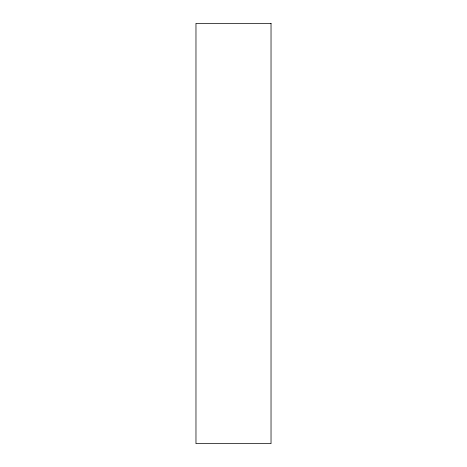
<?xml version="1.0" encoding="UTF-8"?>
<svg xmlns="http://www.w3.org/2000/svg" width="467" height="467" viewBox="0 0 467 467"><rect width="100%" height="100%" fill="white"/><g stroke="black" fill="none" stroke-linecap="round" stroke-linejoin="round"><path stroke-width="0.7" d="M271.029 23.35L195.971 23.35L195.971 443.65L271.029 443.65L271.029 23.35"/></g></svg>
